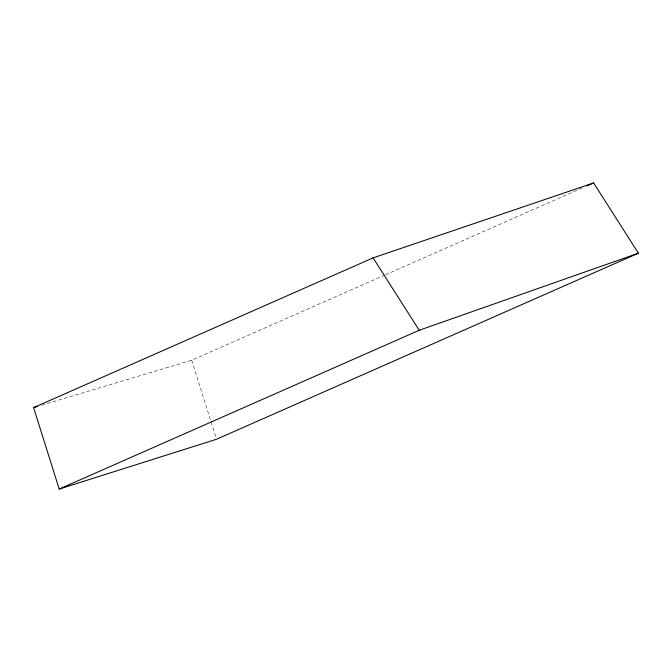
<?xml version="1.0" encoding="UTF-8"?>
<svg xmlns="http://www.w3.org/2000/svg" width="672" height="672" viewBox="0 0 672 672"><rect width="100%" height="100%" fill="white"/><g stroke="black" fill="none" stroke-linecap="round" stroke-linejoin="round"><path stroke-width="0.5" stroke-dasharray="3.36 2.52" d="M41.605 405.208L191.68 360.234L384.51 275.192M385.468 274.764L582.128 188.026M191.68 360.234L215.897 437.262"/><path stroke-width="1.01" d="M33.6 407.61L373.103 257.872L593.636 182.952L638.4 253.193L216.527 439.261L59.203 489.048L33.6 407.61L37.598 406.409M586.925 185.917L593.636 182.952M59.203 489.048L419.236 330.254L638.4 253.193M373.103 257.872L419.236 330.254"/></g></svg>
